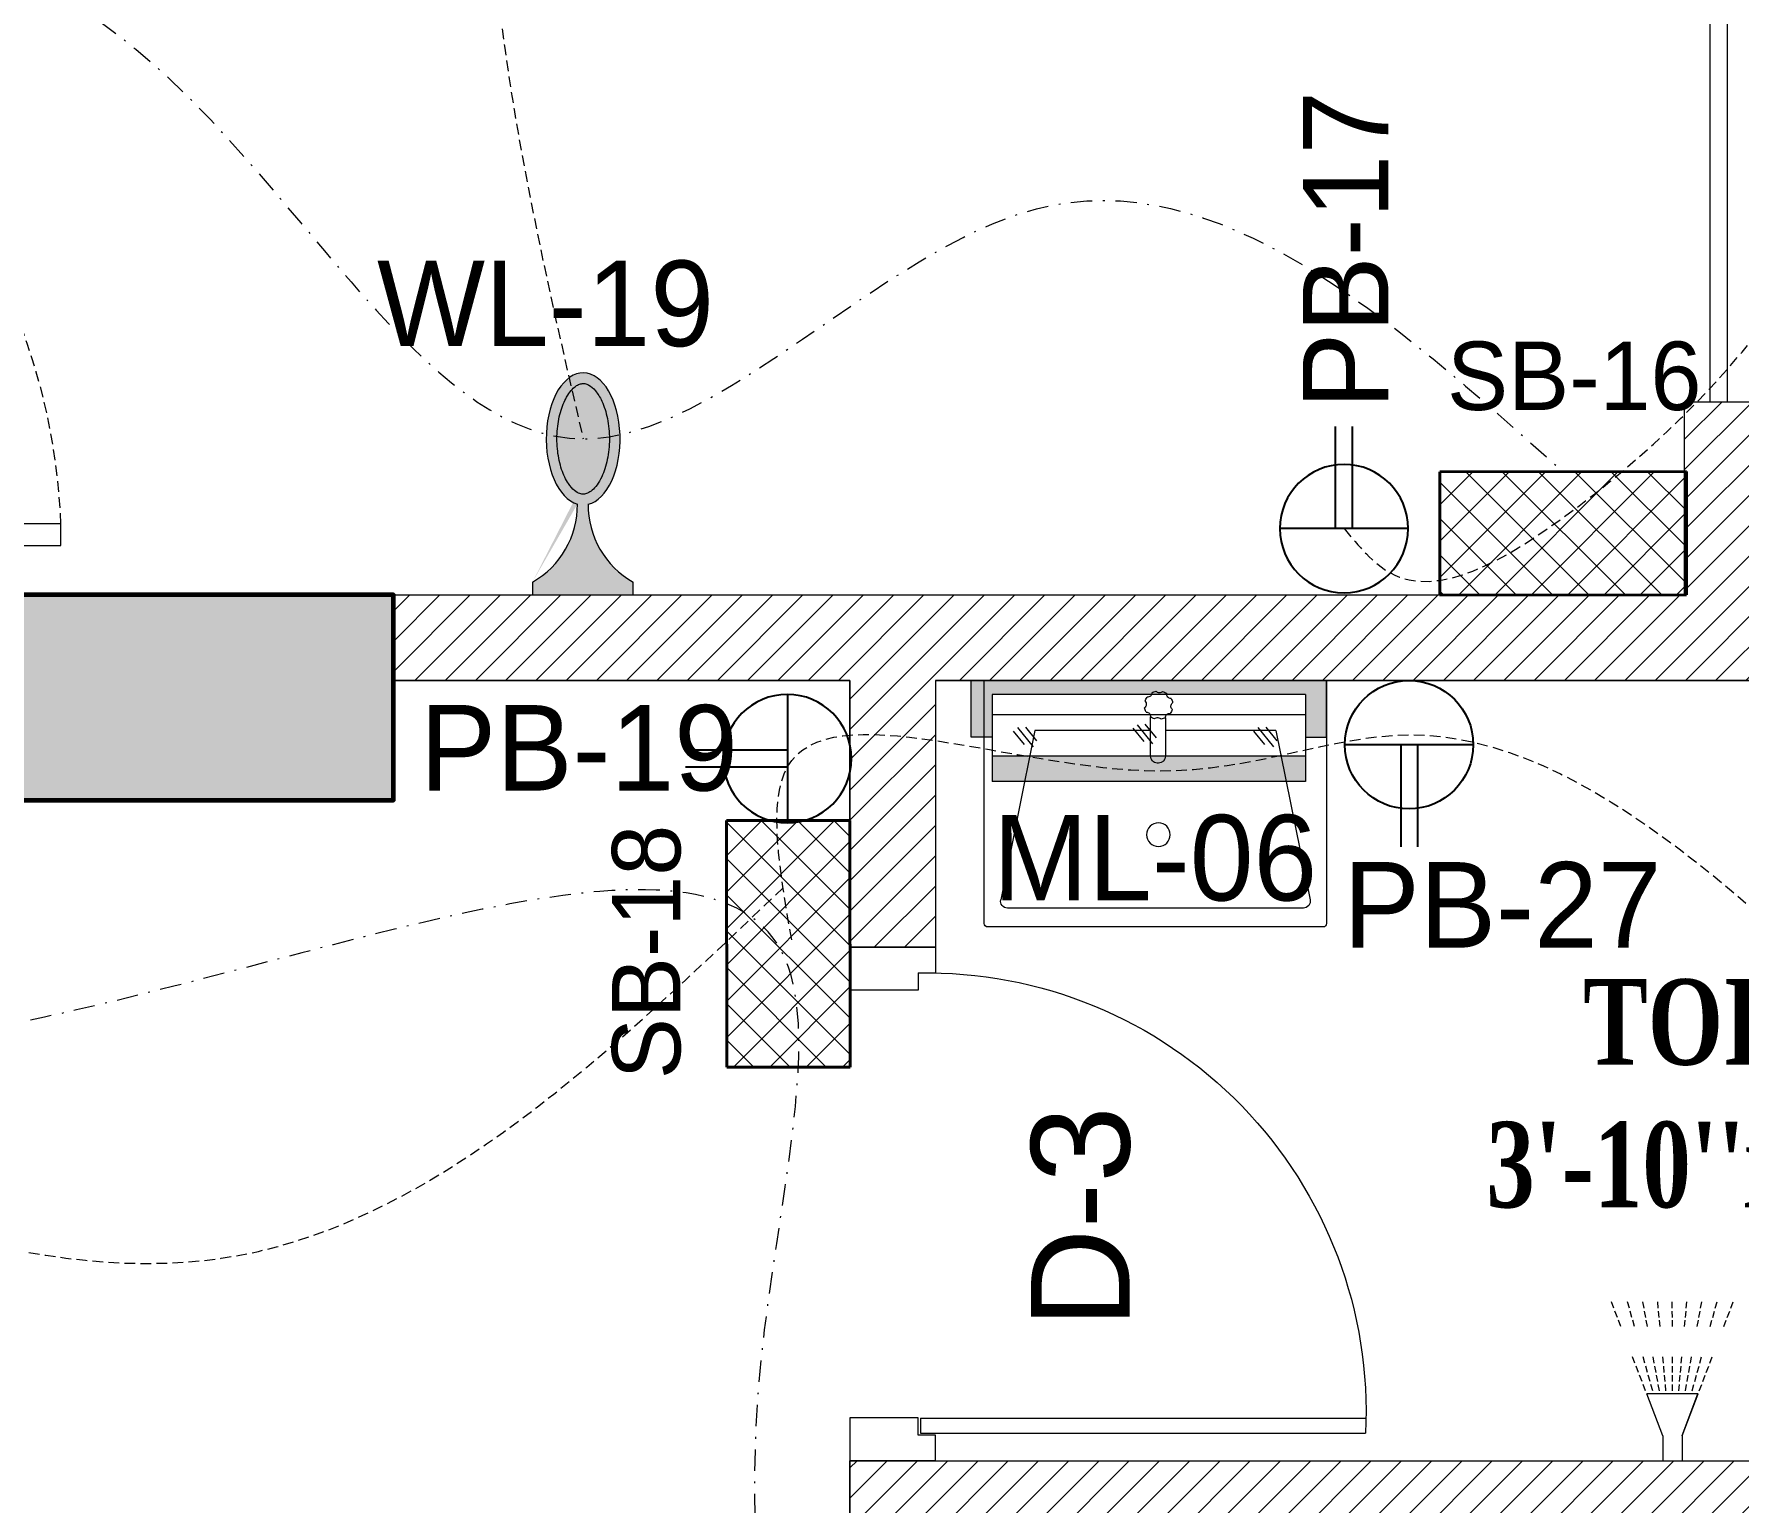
# Model space of a CAD drawing. Header units: inches. Extents: x 109699 to 44449955, y -10987 to 15824140.
# Drawn here: x 196584.7 to 196684.4, y -3935.5 to -3849.7 of the extents above; entities that cross this region are included whole.
import ezdxf

# ---------------------------------------------------------------- set-up
doc = ezdxf.new("R2010")
doc.units = ezdxf.units.IN
doc.header["$LTSCALE"] = 5
doc.header["$MEASUREMENT"] = 0
for name, pattern in [('DASHDOT', [1, 0.5, -0.25, 0, -0.25]), ('DASHED2', [0.375, 0.25, -0.125]), ('HIDDEN', [0.375, 0.25, -0.125])]:
    doc.linetypes.add(name, pattern=pattern)
doc.layers.get('0').update_dxf_attribs({"color": 123})
for name, color, linetype, lineweight in [('@NORMAL', 7, 'Continuous', 5), ('AC In', 244, 'DASHED2', 30), ('cloumn', 253, 'Continuous', 60), ('door', 8, 'Continuous', 9), ('E-Con-Point', 5, 'DASHED2', 13), ('E-ML-Mirror-Light', 6, 'Continuous', 13), ('E-PB-Socket-5A', 203, 'Continuous', 13), ('E-SB-Switch-Board', 106, 'Continuous', 18), ('E-WL-Wall-Light', 232, 'Continuous', 15), ('fixture', 255, 'Continuous', 0), ('glass', 140, 'Continuous', 18), ('ha', 252, 'Continuous', 5), ('SB', 1, 'DASHDOT', 20), ('WALL-1', 8, 'Continuous', 9), ('wll 01', 7, 'Continuous', 9)]:
    doc.layers.add(name, color=color, linetype=linetype, lineweight=lineweight)
doc.layers.add('T', color=8, linetype='Continuous')
doc.styles.get("Standard").update_dxf_attribs({"font": 'times.ttf'})
doc.styles.add('style2', font='ARIALN.TTF', dxfattribs={"width": 0.75, "height": 3})
doc.styles.add('TEXT-3', font='arial.ttf')

# ---------------------------------------------------------------- blocks, each defined once
blk = doc.blocks.new('bgtrfv')
at = {"layer": 'fixture'}
for p, q in [((21441.97229669015, -26164.40491112152), (21441.97229669015, -26138.40491112152)), ((21442.86003956014, -26164.40491112152), (21442.86003956014, -26138.40491112152)), ((21440.36849646348, -26163.54399991067), (21441.86849646348, -26163.54399991067)), ((21441.86849646348, -26163.54399991067), (21441.86849646348, -26164.54399991067)), ((21470.37322828309, -26163.54399991058), (21468.86849646354, -26163.54399991058)), ((21468.86849646354, -26164.54399991055), (21468.86849646354, -26163.54399991058)), ((21441.86849646348, -26164.54399991067), (21442.86849646348, -26164.54399991067)), ((21442.86003956014, -26164.40491112152), (21441.97229669015, -26164.40491112152)), ((21442.86849646348, -26164.54399991067), (21442.86849646348, -26168.54399991067)), ((21467.86849646354, -26164.54399991055), (21467.86849646354, -26168.54399991055)), ((21468.86849646354, -26164.54399991055), (21467.86849646354, -26164.54399991055)), ((21442.86849646348, -26168.54399991067), (21440.36849646348, -26168.54399991058)), ((21467.86849646354, -26168.54399991055), (21470.36849646351, -26168.54399991055))]:
    blk.add_line(p, q, dxfattribs=at)
blk.add_arc((21443.20467689397, -26164.04399991055), 25.66868977762097, 358.8838658305763, 92.75188722137418, dxfattribs=at)
blk = doc.blocks.new('Door-40')
at = {"layer": 'door', "ltscale": 0.5}
for p, q in [((0, 40), (5, 40)), ((0, 40), (0, 37.75)), ((5, 40), (5, 38.24999999999636)), ((3.75, 38.24999999999636), (3.75, 37.75000000000364)), ((3.75, 38.24999999999636), (5, 38.24999999999636)), ((0, 37.75), (3.75, 37.75000000000364)), ((0, 0), (0, 2.25)), ((0, 2.25), (3.75, 2.249999999996362)), ((3.75, 1.750000000003638), (3.75, 2.249999999996362)), ((5.135000000002037, 2.913192669428099), (5.145000000004075, 2.913192669428099)), ((5.135000000002037, 1.885000000002037), (5.135000000002037, 2.913192669428099)), ((3.75, 1.750000000003638), (5, 1.750000000003638)), ((4.010000000002037, 1.760000000002037), (4.010000000002037, 1.75)), ((5.010000000002037, 1.760000000002037), (4.010000000002037, 1.760000000002037)), ((5, 1.750000000003638), (5.010400642058812, 1.750000000007276)), ((5, 0), (5, 1.750000000003638)), ((5.145000000004075, 1.895000000000437), (5.145000000004075, 1.884599357945262)), ((0, 0), (5, 0)), ((0, 0), (5, 0))]:
    blk.add_line(p, q, dxfattribs=at)
blk.add_lwpolyline([(41.625, 3.145000000000437), (5.145000000004075, 3.145000000000437), (5.145000000004075, 1.895000000000437), (41.625, 1.895000000000437)], close=True, dxfattribs=at)
blk.add_circle((5.135000000002037, 1.760000000002037), 0.1249999999999983, dxfattribs=at)
at = {"layer": 'door', "linetype": 'HIDDEN', "ltscale": 0.5}
blk.add_arc((5.156161382139544, 1.755015969829401), 36.49531813451388, 2.182731632980644, 90.24516611661387, dxfattribs=at)
blk = doc.blocks.new('coloumn-01')
at = {"layer": 'ha'}
h = blk.add_hatch(dxfattribs=at)
h.set_pattern_fill('AR-CONC', color=256, scale=0.5)
h.set_pattern_definition([(49.99999999999999, (0, 0), (3.586300913003767, -0.3137606749129755), [0.375, -4.125]), (355, (0, 0), (-0.693756668065, 3.760960668500059), [0.3, -3.3]), (100.45144446, (0.298858405, -0.02614672), (2.89254423363556, 3.447199954843147), [0.3187009599999999, -3.505710559999999]), (46.18420000000001, (0, 1), (5.336206653357862, -0.8275964039653827), [0.5625, -6.1875]), (96.63563549, (0.444683725, 0.931033465), (4.673309728371142, 4.870593003872752), [0.47805171, -5.258568799999999]), (351.1841639899999, (0, 1), (4.673309725273866, 4.870593001349951), [0.45, -4.950000005]), (21, (0.5, 0.75), (2.984535260592308, -2.013094453326694), [0.375, -4.125]), (326.0000000000001, (0.5, 0.75), (1.216576659607909, 3.625750225234265), [0.3, -3.3]), (71.45144474, (0.74871127, 0.58224213), (4.201111883649856, 1.612655764031769), [0.31870095, -3.50571056]), (37.50000000000001, (0, 0), (0.06079927658645334, 1.664469269156557), [0, -3.26, 0, -3.35, 0, -3.3125]), (7.499999999999999, (0, 0), (1.315347687210743, 1.972058559411801), [0, -1.91, 0, -3.185, 0, -1.2625]), (327.5, (-1.115, 0), (2.669112180862045, -0.1127743586718988), [0, -1.25, 0, -3.9, 0, -5.175]), (317.5, (-1.615, 0), (2.915930846711931, 0.5005249116615886), [0, -1.625, 0, -2.59, 0, -3.675])])
h.paths.add_polyline_path([(32128.44739975178, -2546319.049243456), (32092.44739975178, -2546319.049243456), (32092.44739975178, -2546331.049243456), (32128.44739975178, -2546331.049243456)])
h.paths.add_polyline_path([(32128.44739975189, -2546617.132962178), (32098.44739975189, -2546617.132962178), (32098.44739975189, -2546629.132962178), (32128.44739975189, -2546629.132962178)])
h.paths.add_polyline_path([(31978.51966727065, -2546605.132962178), (31966.51966727065, -2546605.132962178), (31966.51966727065, -2546635.132962178), (31978.51966727065, -2546635.132962178)])
h.paths.add_polyline_path([(31821.20333333506, -2546605.132962178), (31809.20333333506, -2546605.132962178), (31809.20333333506, -2546635.132962178), (31821.20333333506, -2546635.132962178)])
h.paths.add_polyline_path([(31689.20328743063, -2546611.133238418), (31677.20328743063, -2546611.133238418), (31677.20328743063, -2546635.133238418), (31689.20328743063, -2546635.133238418)])
h.paths.add_polyline_path([(31417.20347832461, -2546611.132962178), (31405.20347832461, -2546611.132962178), (31405.20347832461, -2546635.132962178), (31417.20347832461, -2546635.132962178)])
h.paths.add_polyline_path([(31435.20347912709, -2546415.348983645), (31405.20347912709, -2546415.348983645), (31405.20347912709, -2546427.348983645), (31435.20347912709, -2546427.348983645)])
h.paths.add_polyline_path([(31633.74647668525, -2546415.348983645), (31603.74647668525, -2546415.348983645), (31603.74647668525, -2546427.348983645), (31633.74647668525, -2546427.348983645)])
h.paths.add_polyline_path([(31821.20245073218, -2546319.049243455), (31809.20245073218, -2546319.049243455), (31809.20245073218, -2546349.049243455), (31821.20245073218, -2546349.049243455)])
h.paths.add_polyline_path([(31996.51966727068, -2546319.049243455), (31966.51966727068, -2546319.049243455), (31966.51966727068, -2546331.049243455), (31996.51966727068, -2546331.049243455)])
h.paths.add_polyline_path([(31581.74648750067, -2546291.049243452), (31541.74648750067, -2546291.049243452), (31541.74648750067, -2546301.049243452), (31581.74648750067, -2546301.049243452)])
h.paths.add_polyline_path([(31485.74647668505, -2546261.049243452), (31475.74647668505, -2546261.049243452), (31475.74647668505, -2546301.049243452), (31485.74647668505, -2546301.049243452)])
h.paths.add_polyline_path([(31581.74648750064, -2546206.049278549), (31521.74648750064, -2546206.049278549), (31521.74648750064, -2546216.049243455), (31581.74648750064, -2546216.049243455)])
h.paths.add_polyline_path([(31435.20347595899, -2546206.049243455), (31405.20347595899, -2546206.049243455), (31405.20347595899, -2546218.049243455), (31435.20347595899, -2546218.049243455)])
h.paths.add_polyline_path([(31435.20347912709, -2546094.049243455), (31405.20347912709, -2546094.049243455), (31405.20347912709, -2546106.049243455), (31435.20347912709, -2546106.049243455)])
h.paths.add_polyline_path([(31583.74647668522, -2546094.049243455), (31547.74647668522, -2546094.049243455), (31547.74647668522, -2546106.049243455), (31583.74647668522, -2546106.049243455)])
h.paths.add_polyline_path([(31775.41359277777, -2546094.049243455), (31763.41359277777, -2546094.049243455), (31763.41359277777, -2546124.049243455), (31775.41359277777, -2546124.049243455)])
h.paths.add_polyline_path([(32059.80123907101, -2546094.049243455), (32047.80123907101, -2546094.049243455), (32047.80123907101, -2546124.049243455), (32059.80123907101, -2546124.049243455)])
h.paths.add_polyline_path([(32058.06771510976, -2545913.633020405), (32028.06771510976, -2545913.633020405), (32028.06771510976, -2545925.633020405), (32058.06771510976, -2545925.633020405)])
h.paths.add_polyline_path([(32048.06771510973, -2545722.712815279), (32036.06771510973, -2545722.712815279), (32036.06771510973, -2545746.712815279), (32048.06771510973, -2545746.712815279)])
h.paths.add_polyline_path([(31799.41359277774, -2545913.633020405), (31763.41359277774, -2545913.633020405), (31763.41359277774, -2545925.633020405), (31799.41359277774, -2545925.633020405)])
h.paths.add_polyline_path([(31591.53986684192, -2545945.049243456), (31561.31223659915, -2545945.049243456), (31561.31223659915, -2545957.049243456), (31591.53986684192, -2545957.049243456)])
h.paths.add_polyline_path([(31435.20347912709, -2545945.049243456), (31405.20347912709, -2545945.049243456), (31405.20347912709, -2545957.049243456), (31435.20347912709, -2545957.049243456)])
h.paths.add_polyline_path([(31429.2035252499, -2545715.383477275), (31405.2035252499, -2545715.383477275), (31405.2035252499, -2545727.383477275), (31429.2035252499, -2545727.383477275)])
h.paths.add_polyline_path([(31605.53986684192, -2545715.383237123), (31581.53986684192, -2545715.383237123), (31581.53986684192, -2545727.383237123), (31605.53986684192, -2545727.383237123)])
h.paths.add_polyline_path([(31775.41359277774, -2545711.610186095), (31763.41359277774, -2545711.610186095), (31763.41359277774, -2545735.610186095), (31775.41359277774, -2545735.610186095)])
at = {"layer": 'cloumn', "elevation": -16.50604298470201}
blk.add_lwpolyline([(31966.51966727068, -2546319.049243455), (31966.51966727068, -2546331.049243455), (31996.51966727068, -2546331.049243455), (31996.51966727068, -2546319.049243455)], close=True, dxfattribs=at)
blk = doc.blocks.new('qplaz')
at = {"layer": 'fixture'}
for p, q in [((143569.7800132462, 341.4142088231699), (143569.7800132462, 321.8142088231655)), ((143584.1800132462, 341.61420882317), (143569.9800132462, 341.61420882317)), ((143584.1800132462, 321.6142088231654), (143584.1800132462, 341.61420882317)), ((143570.8861369331, 340.2625714804694), (143570.8861369331, 322.965846165866)), ((143581.2560437616, 338.6539164940569), (143571.3654443752, 340.6546305699137)), ((143581.2560437616, 338.6539164940569), (143581.2560437616, 332.2000209122216)), ((143579.3593405762, 331.8000209122216), (143579.3593405762, 331.7265742452862)), ((143582.0060121824, 332.2000209122216), (143579.7593405762, 332.2000209122216)), ((143579.7593405762, 331.3265742452861), (143582.0559613498, 331.3265742452861)), ((143581.2560437616, 331.3265742452861), (143581.2560437616, 324.5745011522785)), ((143581.2560437616, 324.5745011522785), (143571.3654443752, 322.5737870764217)), ((143569.9800132462, 321.6142088231654), (143584.1800132462, 321.6142088231654))]:
    blk.add_line(p, q, dxfattribs=at)
blk.add_circle((143575.1723653077, 331.7897488839506), 0.6913263923410093, dxfattribs=at)
for centre, radius, start, end in [((143569.9800132462, 341.4142088231699), 0.2000000000000455, 90, 180), ((143571.2861369331, 340.2625714804694), 0.4000000000000909, 78.56426997742129, 180), ((143579.7593405762, 331.8000209122216), 0.399999999999909, 90, 180), ((143582.7354837368, 331.8035851411277), 0.8302349482081128, 151.4778612968022, 170.068074453921), ((143581.7676264227, 331.7482369799126), 0.2488769175943618, 313.6286890804716, 52.9172466688434), ((143582.0119682067, 332.4488265509969), 0.248876917594301, 268.6286890816223, 7.917246669584689), ((143582.7354837368, 331.8035851411277), 0.8302349482082407, 106.4778612964865, 125.0680744547195), ((143582.6801355756, 332.7714424551863), 0.2488769175942959, 223.6286890812177, 322.9172466696585), ((143582.7354837368, 331.8035851411277), 0.8302349482088563, 61.4778612960077, 80.06807445479153), ((143583.3807251467, 332.5271006712389), 0.248876917594301, 178.6286890807749, 277.9172466688938), ((143582.7354837368, 331.8035851411277), 0.830234948208255, 16.47786129636911, 35.06807445458243), ((143583.7033410509, 331.8589333023399), 0.2488769175943618, 133.6286890804716, 232.9172466688434), ((143579.7593405762, 331.7265742452862), 0.4000000000000909, 180, 270), ((143582.7354837368, 331.8035851411277), 0.8302349482082407, 196.4778612963691, 215.0680744545824), ((143582.0902423269, 331.0800696110165), 0.2488769175944828, 358.6286890807748, 97.9172466688938), ((143582.7354837368, 331.8035851411277), 0.8302349482086144, 241.4778612960077, 260.0680744547915), ((143582.790831898, 330.8357278270691), 0.2488769175942959, 43.62868908121773, 142.9172466696585), ((143582.7354837368, 331.8035851411277), 0.8302349482082931, 286.4778612964865, 305.0680744547195), ((143583.4589992669, 331.1583437312556), 0.2488769175944828, 88.62868908162226, 187.9172466695847), ((143582.7354837368, 331.8035851411277), 0.8302349482084354, 331.4778612968021, 350.0680744541255), ((143571.2861369331, 322.965846165866), 0.4000000000000909, 180, 281.4357300225787), ((143569.9800132462, 321.8142088231655), 0.2000000000000455, 180, 270)]:
    blk.add_arc(centre, radius, start, end, dxfattribs=at)
blk = doc.blocks.new('bhgy')
at = {"layer": 'fixture'}
for p, q in [((143575.2772015615, 368.1126747355272), (143574.8957682036, 368.2586983371991)), ((143575.2772015615, 368.1126747355272), (143574.9022015615, 368.2562354637309)), ((143575.8127015615, 367.9076700157136), (143575.4377015615, 368.0512307438592)), ((143575.8127015615, 367.9076700157136), (143575.4377015615, 368.0512307438592)), ((143576.3482015615, 367.7026652958418), (143575.9732015615, 367.8462260240456)), ((143576.3482015615, 367.7026652958418), (143575.9732015615, 367.8462260240456)), ((143575.2772015615, 367.2064695406123), (143574.9022015615, 367.3118651087395)), ((143575.8127015615, 367.0559646693407), (143575.4377015615, 367.161360237468)), ((143576.3482015615, 366.9054597980401), (143575.9732015615, 367.0108553661673)), ((143578.4902015615, 366.8826464164711), (143578.1152015615, 367.0262071446457)), ((143578.4902015615, 366.8826464164711), (143578.1152015615, 367.0262071446457)), ((143579.0257015615, 366.6776416966284), (143578.6507015615, 366.821202424803)), ((143579.0257015615, 366.6776416966284), (143578.6507015615, 366.821202424803)), ((143575.2772015615, 366.3458920605888), (143574.9022015615, 366.4150440963974)), ((143575.8127015615, 366.2471429534605), (143575.4377015615, 366.3162949892401)), ((143576.3482015615, 366.1483938463032), (143575.9732015615, 366.2175458821118)), ((143578.4902015615, 366.3034403129247), (143578.1152015615, 366.408835881052)), ((143578.4902015615, 365.7533974177902), (143578.1152015615, 365.8225494535989)), ((143579.0257015615, 366.1529354416241), (143578.6507015615, 366.2583310097514)), ((143579.0257015615, 365.654648310662), (143578.6507015615, 365.7238003464706)), ((143579.5612015615, 366.4726369767857), (143579.1862015615, 366.6161977049603)), ((143579.5612015615, 366.4726369767857), (143579.1862015615, 366.6161977049603)), ((143579.5612015615, 366.0024305703816), (143579.1862015615, 366.1078261385089)), ((143580.0967015615, 366.2676322569139), (143579.7217015615, 366.4111929851176)), ((143580.0967015615, 366.2676322569139), (143579.7217015615, 366.4111929851176)), ((143580.0967015615, 365.851925699081), (143579.7217015615, 365.9573212672083)), ((143582.7198980097, 365.2664250417263), (143580.2842015615, 366.2039250417263)), ((143580.2842015615, 366.2039250417263), (143580.2842015615, 363.2039250417263)), ((143582.7119899517, 365.2664250417263), (143580.2842015615, 366.1958518928266)), ((143582.7119899517, 365.2664250417263), (143580.2842015615, 366.1958518928266)), ((143575.2772015615, 365.513992717734), (143574.9022015615, 365.5481090113869)), ((143575.2772015615, 364.6958867461478), (143574.9022015615, 364.6955482104211)), ((143575.8127015615, 365.4652746504696), (143575.4377015615, 365.4993909440934)), ((143575.8127015615, 364.6963701751781), (143575.4377015615, 364.6960316394513)), ((143576.3482015615, 365.416556583147), (143575.9732015615, 365.4506728767708)), ((143576.3482015615, 364.6968536041793), (143575.9732015615, 364.6965150684525)), ((143578.4902015615, 365.2216843139729), (143578.1152015615, 365.2558006075967)), ((143578.4902015615, 364.6987873203004), (143578.1152015615, 364.6984487845737)), ((143579.0257015615, 365.1729662466794), (143578.6507015615, 365.2070825403032)), ((143579.0257015615, 364.6992707493016), (143578.6507015615, 364.6989322135748)), ((143579.5612015615, 365.5558992035337), (143579.1862015615, 365.6250512393424)), ((143579.5612015615, 365.1242481793859), (143579.1862015615, 365.1583644730097)), ((143579.5612015615, 364.6997541783319), (143579.1862015615, 364.6994156426051)), ((143580.0967015615, 365.4571500964055), (143579.7217015615, 365.5263021322141)), ((143580.0967015615, 365.0755301120923), (143579.7217015615, 365.1096464057161)), ((143580.0967015615, 364.7002376073331), (143579.7217015615, 364.6998990716063)), ((143582.7119899517, 365.2664250417263), (143584.1813158786, 365.2664250417263)), ((143575.2772015615, 363.8776450359553), (143574.9022015615, 363.8428459541872)), ((143575.8127015615, 363.9273381247301), (143575.4377015615, 363.892539042962)), ((143576.3482015615, 363.9770312135049), (143575.9732015615, 363.9422321317077)), ((143578.4902015615, 364.1758035685168), (143578.1152015615, 364.1410044867487)), ((143578.4902015615, 363.643824255251), (143578.1152015615, 363.5739718901866)), ((143579.0257015615, 364.2254966572916), (143578.6507015615, 364.1906975755235)), ((143579.0257015615, 363.743573432567), (143578.6507015615, 363.6737210675026)), ((143579.5612015615, 364.2751897460373), (143579.1862015615, 364.2403906642692)), ((143579.5612015615, 363.843322609883), (143579.1862015615, 363.7734702448186)), ((143580.0967015615, 364.3248828348121), (143579.7217015615, 364.290083753044)), ((143580.0967015615, 363.943071787199), (143579.7217015615, 363.8732194221345)), ((143582.7198980097, 364.1414250417263), (143580.2842015615, 363.2039250417263)), ((143582.7198980097, 364.1414250417263), (143584.1813158786, 364.1414250417263)), ((143575.2772015615, 363.0453291913261), (143574.9022015615, 362.9754768262617)), ((143575.8127015615, 363.1450783686421), (143575.4377015615, 363.0752260035777)), ((143576.3482015615, 363.2448275459872), (143575.9732015615, 363.1749751808936)), ((143578.4902015615, 363.0933170135656), (143578.1152015615, 362.9871905193838)), ((143579.0257015615, 363.2448656472668), (143578.6507015615, 363.138739153085)), ((143579.0257015615, 362.7195281658612), (143578.6507015615, 362.5751905985642)), ((143579.5612015615, 363.3964142809971), (143579.1862015615, 363.2902877868153)), ((143579.5612015615, 362.9256422119913), (143579.1862015615, 362.7813046446943)), ((143580.0967015615, 363.5479629147273), (143579.7217015615, 363.4418364205164)), ((143580.0967015615, 363.1317562580632), (143579.7217015615, 362.9874186907662)), ((143575.2772015615, 362.1840252112713), (143574.9022015615, 362.0778987170604)), ((143575.8127015615, 362.3355738449725), (143575.4377015615, 362.2294473507616)), ((143576.3482015615, 362.4871224787028), (143575.9732015615, 362.3809959844918)), ((143576.3482015615, 361.6889579353854), (143575.9732015615, 361.5446203680883)), ((143578.4902015615, 362.5134141197602), (143578.1152015615, 362.3690765524632)), ((143575.2772015615, 361.2767298431543), (143574.9022015615, 361.1323922758572)), ((143575.8127015615, 361.4828438892844), (143575.4377015615, 361.3385063219873))]:
    blk.add_line(p, q, dxfattribs=at)
blk = doc.blocks.new('A$C4DCB0E22')
h = blk.add_hatch()
h.set_pattern_fill('ANSI37', color=256, scale=15, angle=90.05046403147966, style=0)
h.set_pattern_definition([(135.0504640314797, (0, 0), (-1.324656962164393, -1.326992438783809), []), (225.0504640314796, (0, 0), (1.326992438783809, -1.324656962164393), [])])
h.paths.add_polyline_path([(0.0158499618895469, -4.176303718850249e-06), (-3.779117417224143e-06, 17.9999888419976), (8.999992730033242, 18.00791571250107), (9.015846471040199, 0.007922694199763214)])
at = {"lineweight": 40}
for p, q in [((-3.779117417224143e-06, 17.9999888419976), (8.999992730033242, 18.00791571250107)), ((0.0158499618895469, -4.176303718850249e-06), (-3.779117417224143e-06, 17.9999888419976)), ((9.015846471040199, 0.007922694199763214), (8.999992730033242, 18.00791571250107)), ((0.0158499618895469, -4.176303718850249e-06), (9.015846471040199, 0.007922694199763214))]:
    blk.add_line(p, q, dxfattribs=at)
blk = doc.blocks.new('A$C0EEE0DA8')
at = {"lineweight": 25}
for p, q in [((9.859886922386067, 11.01563311866266), (9.859886922386067, 3.514223118661903)), ((9.859886922386067, 7.754928118662065), (15.8195753665932, 7.754928118662065)), ((9.859886922386067, 6.774928118662501), (15.8195753665932, 6.774928118662501))]:
    blk.add_line(p, q, dxfattribs=at)
blk.add_circle((9.85988692238243, 7.264928118662283), 3.750704999999999, dxfattribs=at)
blk = doc.blocks.new('E-W-LIGHT')
at = {"linetype": 'ByBlock', "ltscale": 0.5}
h = blk.add_hatch(color=256, dxfattribs=at)
h.dxf.hatch_style = 1
h.set_gradient(color1=(255, 255, 255), color2=(255, 255, 0), name='CYLINDER')
edge = h.paths.add_edge_path()
edge.add_spline(control_points=[(-96.71110423948552, 1.235367220396483), (-96.8976251288622, 1.235367220396483), (-97.08530367817384, 1.204590695443009), (-97.49532330615068, 1.060408411101338), (-97.71769888777162, 0.9452617532663472), (-98.18859363857634, 0.6007580769133996), (-98.4360601757027, 0.3712016227401077), (-98.9274233233457, -0.2076466389563343), (-99.17095937526851, -0.5565722783421756), (-99.79256403547286, -1.649000525487912), (-100.1403411294208, -2.496475964584042), (-100.6655547252501, -4.389078901701514), (-100.8435119435345, -5.433326140728264), (-100.996858843053, -7.577941591604359), (-100.9723680002039, -8.677864733885961), (-100.7253955626443, -10.7881619923927), (-100.5027117058065, -11.79805679996582), (-99.90205506231798, -13.59089832466863), (-99.52349327352754, -14.37265162368595), (-98.79708591162027, -15.46144462183512), (-98.46289770719719, -15.83531695936959), (-97.82402795464219, -16.37320808014224), (-97.52292902289115, -16.53708124557815), (-97.0332651008719, -16.69867335386745), (-96.83300356165012, -16.72444707740215), (-96.42760539585558, -16.70413243760904), (-96.21918910161975, -16.65733367471884), (-95.75858057275782, -16.45705756399432), (-95.50712660475898, -16.30138572900886), (-94.98330090317799, -15.85001415615693), (-94.71221849052682, -15.55449414506236), (-94.18744122004225, -14.82684639582039), (-93.93399672563008, -14.39521060388152), (-93.32240182252819, -13.09860869282319), (-93.0057716383552, -12.13470487732181), (-92.57508722519842, -10.03980369670334), (-92.46055768618565, -8.90959698224412), (-92.45565766659526, -6.646794607945969), (-92.56528275998282, -5.514732191470296), (-92.98715107886524, -3.412587944823316), (-93.29985699109132, -2.443281268231641), (-93.99092435031811, -0.9549615958549695), (-94.34810290115182, -0.3877643056552464), (-95.07582621573985, 0.4836147841888085), (-95.44374809115733, 0.7854262440646148), (-96.01798165069457, 1.105607693885873), (-96.24029005175481, 1.180327462172805), (-96.53763867025813, 1.228459302029147), (-96.62438560181026, 1.235367220396483), (-96.71110423948552, 1.235367220396483)], knot_values=[0, 0, 0, 0, 0.194197829587449, 0.194197829587449, 0.388395659174898, 0.388395659174898, 0.582593488762347, 0.582593488762347, 0.776791318349796, 0.776791318349796, 1.110216687407361, 1.110216687407361, 1.443642056464925, 1.443642056464925, 1.77706742552249, 1.77706742552249, 2.110492794580054, 2.110492794580054, 2.443918163637619, 2.443918163637619, 2.701496175378678, 2.701496175378678, 2.959074187119738, 2.959074187119738, 3.169612053741, 3.169612053741, 3.380149920362263, 3.380149920362263, 3.590687786983526, 3.590687786983526, 3.801225653604789, 3.801225653604789, 4.011763520226051, 4.011763520226051, 4.360140390670959, 4.360140390670959, 4.708517261115867, 4.708517261115867, 5.056894131560775, 5.056894131560775, 5.405271002005684, 5.405271002005684, 5.69307956715584, 5.69307956715584, 5.980888132305996, 5.980888132305996, 6.192897451070847, 6.192897451070847, 6.283185307179586, 6.283185307179586, 6.283185307179586, 6.283185307179586], degree=3, periodic=0)
at = {"layer": 'E-WL-Wall-Light', "linetype": 'ByBlock', "ltscale": 0.5}
h = blk.add_hatch(color=256, dxfattribs=at)
h.dxf.hatch_style = 1
edge = h.paths.add_edge_path()
edge.add_ellipse((-96.71110423948552, -7.740473765769313), major_axis=(0, 10.71660606041263), ratio=0.559300439547623, start_angle=187.7376784571124, end_angle=531.0374031504149)
edge.add_arc((-112.001170541625, -18.46997501720373), 14.35701343791298, -60.53601194170483, 0.5736542653427819, ccw=False)
edge.add_line((-104.9392941575301, -30.97012448799713), (-104.939294157532, -33.06572841662167))
edge.add_line((-104.939294157532, -33.06572841662167), (-88.60969415754215, -33.06572841666017))
edge.add_line((-88.60969415754215, -33.06572841666017), (-88.60969415754002, -30.97012448799946))
edge.add_arc((-81.54781777344922, -18.46997501720374), 14.35701343791298, 179.559619270027, 240.5360119417236, ccw=False)
edge = h.paths.add_edge_path(flags=16)
edge.add_spline(control_points=[(-96.71110423948552, 1.235367220396483), (-96.8976251288622, 1.235367220396483), (-97.08530367817384, 1.204590695443009), (-97.49532330615068, 1.060408411101338), (-97.71769888777162, 0.9452617532663472), (-98.18859363857634, 0.6007580769133996), (-98.4360601757027, 0.3712016227401077), (-98.9274233233457, -0.2076466389563343), (-99.17095937526851, -0.5565722783421756), (-99.79256403547286, -1.649000525487912), (-100.1403411294208, -2.496475964584042), (-100.6655547252501, -4.389078901701514), (-100.8435119435345, -5.433326140728264), (-100.996858843053, -7.577941591604359), (-100.9723680002039, -8.677864733885961), (-100.7253955626443, -10.7881619923927), (-100.5027117058065, -11.79805679996582), (-99.90205506231798, -13.59089832466863), (-99.52349327352754, -14.37265162368595), (-98.79708591162027, -15.46144462183512), (-98.46289770719719, -15.83531695936959), (-97.82402795464219, -16.37320808014224), (-97.52292902289115, -16.53708124557815), (-97.0332651008719, -16.69867335386745), (-96.83300356165012, -16.72444707740215), (-96.42760539585558, -16.70413243760904), (-96.21918910161975, -16.65733367471884), (-95.75858057275782, -16.45705756399432), (-95.50712660475898, -16.30138572900886), (-94.98330090317799, -15.85001415615693), (-94.71221849052682, -15.55449414506236), (-94.18744122004225, -14.82684639582039), (-93.93399672563008, -14.39521060388152), (-93.32240182252819, -13.09860869282319), (-93.0057716383552, -12.13470487732181), (-92.57508722519842, -10.03980369670334), (-92.46055768618565, -8.90959698224412), (-92.45565766659526, -6.646794607945969), (-92.56528275998282, -5.514732191470296), (-92.98715107886524, -3.412587944823316), (-93.29985699109132, -2.443281268231641), (-93.99092435031811, -0.9549615958549695), (-94.34810290115182, -0.3877643056552464), (-95.07582621573985, 0.4836147841888085), (-95.44374809115733, 0.7854262440646148), (-96.01798165069457, 1.105607693885873), (-96.24029005175481, 1.180327462172805), (-96.53763867025813, 1.228459302029147), (-96.62438560181026, 1.235367220396483), (-96.71110423948552, 1.235367220396483)], knot_values=[0, 0, 0, 0, 0.194197829587449, 0.194197829587449, 0.388395659174898, 0.388395659174898, 0.582593488762347, 0.582593488762347, 0.776791318349796, 0.776791318349796, 1.110216687407361, 1.110216687407361, 1.443642056464925, 1.443642056464925, 1.77706742552249, 1.77706742552249, 2.110492794580054, 2.110492794580054, 2.443918163637619, 2.443918163637619, 2.701496175378678, 2.701496175378678, 2.959074187119738, 2.959074187119738, 3.169612053741, 3.169612053741, 3.380149920362263, 3.380149920362263, 3.590687786983526, 3.590687786983526, 3.801225653604789, 3.801225653604789, 4.011763520226051, 4.011763520226051, 4.360140390670959, 4.360140390670959, 4.708517261115867, 4.708517261115867, 5.056894131560775, 5.056894131560775, 5.405271002005684, 5.405271002005684, 5.69307956715584, 5.69307956715584, 5.980888132305996, 5.980888132305996, 6.192897451070847, 6.192897451070847, 6.283185307179586, 6.283185307179586, 6.283185307179586, 6.283185307179586], degree=3, periodic=0)
for p, q in [((-104.9392941575301, -30.97012448799713), (-104.939294157532, -33.06572841662167)), ((-104.939294157532, -33.06572841662167), (-88.60969415754215, -33.06572841666017)), ((-88.60969415754215, -33.06572841666017), (-88.60969415754002, -30.97012448803655))]:
    blk.add_line(p, q)
at = {"linetype": 'ByBlock', "ltscale": 0.5}
for centre, start, end in [((-112.001170541625, -18.46997501720374), 299.4639880582952, 0.5736542653427851), ((-81.54781777344922, -18.46997501720374), 179.4263457346572, 240.5360119417045)]:
    blk.add_arc(centre, 14.35701343791298, start, end, dxfattribs=at)
blk.add_ellipse((-96.71110423948552, -7.740473765769313), major_axis=(0, 10.71660606041263), ratio=0.559300439547623, start_param=3.276640619127039, end_param=9.268351136215248, dxfattribs=at)
blk.add_open_spline([(-96.71110423948552, 1.235367220396483), (-96.8976251288622, 1.235367220396483), (-97.08530367817384, 1.204590695443009), (-97.49532330615068, 1.060408411101338), (-97.71769888777162, 0.9452617532663472), (-98.18859363857634, 0.6007580769133996), (-98.4360601757027, 0.3712016227401077), (-98.9274233233457, -0.2076466389563343), (-99.17095937526851, -0.5565722783421756), (-99.79256403547286, -1.649000525487912), (-100.1403411294208, -2.496475964584042), (-100.6655547252501, -4.389078901701514), (-100.8435119435345, -5.433326140728264), (-100.996858843053, -7.577941591604359), (-100.9723680002039, -8.677864733885961), (-100.7253955626443, -10.7881619923927), (-100.5027117058065, -11.79805679996582), (-99.90205506231798, -13.59089832466863), (-99.52349327352754, -14.37265162368595), (-98.79708591162027, -15.46144462183512), (-98.46289770719719, -15.83531695936959), (-97.82402795464219, -16.37320808014224), (-97.52292902289115, -16.53708124557815), (-97.0332651008719, -16.69867335386745), (-96.83300356165012, -16.72444707740215), (-96.42760539585558, -16.70413243760904), (-96.21918910161975, -16.65733367471884), (-95.75858057275782, -16.45705756399432), (-95.50712660475898, -16.30138572900886), (-94.98330090317799, -15.85001415615693), (-94.71221849052682, -15.55449414506236), (-94.18744122004225, -14.82684639582039), (-93.93399672563008, -14.39521060388152), (-93.32240182252819, -13.09860869282319), (-93.0057716383552, -12.13470487732181), (-92.57508722519842, -10.03980369670334), (-92.46055768618565, -8.90959698224412), (-92.45565766659526, -6.646794607945969), (-92.56528275998282, -5.514732191470296), (-92.98715107886524, -3.412587944823316), (-93.29985699109132, -2.443281268231641), (-93.99092435031811, -0.9549615958549695), (-94.34810290115182, -0.3877643056552464), (-95.07582621573985, 0.4836147841888085), (-95.44374809115733, 0.7854262440646148), (-96.01798165069457, 1.105607693885873), (-96.24029005175481, 1.180327462172805), (-96.53763867025813, 1.228459302029147), (-96.62438560181026, 1.235367220396483), (-96.71110423948552, 1.235367220396483)], degree=3, knots=[0, 0, 0, 0, 0.194197829587449, 0.194197829587449, 0.388395659174898, 0.388395659174898, 0.582593488762347, 0.582593488762347, 0.776791318349796, 0.776791318349796, 1.110216687407361, 1.110216687407361, 1.443642056464925, 1.443642056464925, 1.77706742552249, 1.77706742552249, 2.110492794580054, 2.110492794580054, 2.443918163637619, 2.443918163637619, 2.701496175378678, 2.701496175378678, 2.959074187119738, 2.959074187119738, 3.169612053741, 3.169612053741, 3.380149920362263, 3.380149920362263, 3.590687786983526, 3.590687786983526, 3.801225653604789, 3.801225653604789, 4.011763520226051, 4.011763520226051, 4.360140390670959, 4.360140390670959, 4.708517261115867, 4.708517261115867, 5.056894131560775, 5.056894131560775, 5.405271002005684, 5.405271002005684, 5.69307956715584, 5.69307956715584, 5.980888132305996, 5.980888132305996, 6.192897451070847, 6.192897451070847, 6.283185307179586, 6.283185307179586, 6.283185307179586, 6.283185307179586], dxfattribs=at)
blk = doc.blocks.new('E-MIRROR')
at = {"linetype": 'ByBlock', "ltscale": 0.5}
h = blk.add_hatch(color=256, dxfattribs=at)
h.dxf.hatch_style = 1
h.paths.add_polyline_path([(-3.803825716282212, 2.446194755687683), (-4.624919714406442, 2.446194755687683), (-4.62491971440644, 1.06206045303217), (-16.82861533086331, 1.06206045303217), (-16.82861533086331, 2.446194755687683), (-17.64970932898754, 2.446194755687683), (-17.64970932898754, 0.6069118485903171), (-3.803825716282212, 0.6069118485903171)])
h.paths.add_polyline_path([(-4.624919714406442, 3.884460453032168), (-16.82861533086331, 3.884460453032168), (-16.82861533086331, 3.048292623822446), (-4.624919714406442, 3.048292623822446)])
for p, q in [((-4.624919714406442, 3.88446045303217, 10051), (-16.82861533086331, 3.88446045303217, 10051)), ((-16.82861533086331, 1.062060453032171, 10051), (-16.82861533086331, 3.88446045303217, 10051)), ((-4.624919714406442, 1.062060453032171, 10051), (-4.624919714406442, 3.88446045303217, 10051)), ((-16.82861533086331, 3.048292623822448, 10051), (-4.624919714406442, 3.048292623822448, 10051)), ((-16.82861533086331, 2.446194755687686, 10051), (-17.64970932898754, 2.446194755687686, 10051)), ((-17.64970932898754, 2.446194755687686, 10051), (-17.64970932898754, 0.6069118485903177, 10051)), ((-16.00565070650659, 2.247419289612556, 2959.014400000002), (-15.57607335201684, 2.686018207375187, 2959.014400000002)), ((-15.84009277979034, 2.134810924049816, -4132.9712), (-15.23268653038967, 2.757759762277937, -4132.9712)), ((-15.52937958076724, 2.121438535564381, 2959.014400000002), (-15.09980222627749, 2.560037453327011, 2959.014400000002)), ((-11.35052072305241, 2.152482457534203, 2959.014400000002), (-10.92094336856267, 2.591081375296835, 2959.014400000002)), ((-11.18496279633616, 2.039874091971463, -4132.9712), (-10.5775565469355, 2.662822930199585, -4132.9712)), ((-10.87424959731306, 2.026501703486027, 2959.014400000002), (-10.44467224282331, 2.465100621248658, 2959.014400000002)), ((-6.647889140735954, 2.247419289613197, 2959.014400000002), (-6.218311786246209, 2.686018207375829, 2959.014400000002)), ((-6.4823312140197, 2.134810924050456, -4132.9712), (-5.874924964619035, 2.75775976227858, -4132.9712)), ((-6.171618014996598, 2.121438535565022, 2959.014400000002), (-5.742040660506856, 2.560037453327653, 2959.014400000002)), ((-4.624919714406442, 2.446194755687686, 10051), (-3.803825716282212, 2.446194755687686, 10051)), ((-3.803825716282212, 2.446194755687686, 10051), (-3.803825716282212, 0.6069118485903177, 10051)), ((-16.82861533086331, 1.706557592298256, 10051), (-4.624919714406442, 1.706557592298256, 10051)), ((-17.64970932898754, 0.6069118485903177, 10051), (-3.803825716282212, 0.6069118485903177, 10051)), ((-4.624919714406442, 1.062060453032171, 10051), (-16.82861533086331, 1.062060453032171, 10051))]:
    blk.add_line(p, q)

msp = doc.modelspace()

# ---------------------------------------------------------------- hatches: boundary and pattern name
at = {"layer": '@NORMAL'}
h = msp.add_hatch(dxfattribs=at)
h.set_pattern_fill('ANSI31', scale=10, angle=-7.63333123551244e-14, style=0)
h.set_pattern_definition([(44.99999999999989, (142732.3835256985, 2531118.532197352), (-0.8838834764831833, 0.8838834764831855), [])])
h.paths.add_polyline_path([(196605.7367930825, -3882.423741294564), (196605.7367930825, -3887.423741294564), (196632.4071582936, -3887.423741294564), (196632.4071582936, -3903.002786424504), (196637.4071582936, -3903.002786424504), (196637.4071582936, -3887.423741294564), (196701.6645255636, -3887.423741294564), (196701.6645255636, -3882.423741294564), (196686.1912594375, -3882.423741294564), (196686.1912594375, -3871.131852819612), (196681.1912594375, -3871.131852819612), (196681.1912594375, -3882.423741294564)])
h = msp.add_hatch(dxfattribs=at)
h.set_pattern_fill('ANSI31', scale=10, angle=-7.63333123551244e-14, style=0)
h.set_pattern_definition([(44.99999999999984, (178939.0702236593, 2542407.827854916), (-0.8838834764831834, 0.8838834764831853), [])])
h.paths.add_polyline_path([(196757.7367930825, -4028.007518244003), (196624.7367803314, -4028.007518244003), (196624.7367803314, -4033.007518243538), (196757.7367930825, -4033.007518243538)])
h.paths.add_polyline_path([(196637.4071582936, -3976.007518243538), (196632.4071582936, -3976.007518244003), (196632.4071582936, -4028.007518244003), (196637.4071582936, -4028.007518244003)])
h.paths.add_polyline_path([(196757.7367930826, -4033.007518243538), (196752.7367930825, -4033.007518243072), (196752.7367930825, -4094.987280255211), (196757.7367930826, -4094.987280255211)])
h.paths.add_polyline_path([(196744.4071582936, -4007.007518243538), (196739.4071582936, -4007.007518244003), (196739.4071582936, -4028.007518244003), (196744.4071582936, -4028.007518244003)])
h.paths.add_polyline_path([(196744.4071582936, -3933.007518244469), (196737.6645255637, -3933.007518243538), (196737.6645255637, -3927.168752219759), (196737.6645255637, -3927.192190994623), (196737.6645255637, -3922.239068544381), (196732.6645255636, -3922.215629769516), (196732.6645255636, -3933.007518244003), (196637.4071582936, -3933.007518244003), (196637.4071582936, -3938.007518244003), (196739.4071582936, -3938.007518244003), (196739.4071582936, -3959.007518244003), (196744.4071582935, -3959.007518244003)])
h.paths.add_polyline_path([(196637.4071582936, -3933.007518244003), (196632.4071582936, -3933.007518244003), (196632.4071582938, -3941.007518244003), (196637.4071582938, -3941.007518244003), (196637.4071582936, -3938.007518244003)])
h.paths.add_polyline_path([(196737.6645255649, -3894.423741294564), (196737.6645255648, -3894.423741294797), (196737.6645255649, -3894.423741294564), (196732.6645255636, -3894.423741294564), (196732.6645255636, -3898.215629769516), (196737.6645255636, -3898.215629769284)])

# ---------------------------------------------------------------- linework, layer by layer
for p, q in [((196681.1912594375, -3882.423741294564, 0.7617963558181735), (196681.2994726932, -3882.423741294564, 1.110405491712301)), ((196605.7367930825, -3887.423741294564, 0.461796355818155), (196632.4071582936, -3887.423741294564, 0.461796355818155)), ((196632.4071582936, -3887.423741294564, 0.2632158499592414), (196632.4071582936, -3903.007518244003, 0.263215849959245)), ((196637.4063551312, -3887.423741294564, 0.461796355818155), (196701.6645255636, -3887.423741294098, 0.461796355818155)), ((196637.4071582936, -3887.423741294564, 0.2632158499592414), (196637.4071582936, -3903.007518244003, 0.263215849959245)), ((196632.4071582936, -3903.007518244003, 0.1632158499592506), (196637.4071582936, -3903.007518244003, 0.1632158499592506)), ((196632.4071582936, -3903.007518244003, 0.3632158499592464), (196637.4071582936, -3903.007518244003, 0.3632158499592464)), ((196632.4071582936, -3933.007518244003, 0.1632158499592506), (196732.6645255636, -3933.007518244003, 0.1632158499592506)), ((196632.4071582936, -3933.007518244003, 0.2632158499592521), (196632.4071582936, -3938.007518244003, 0.2632158499592521)), ((196637.4071582936, -3933.007518244003, 0.3632158499592464), (196632.4071582936, -3933.007518244003, 0.3632158499592464))]:
    msp.add_line(p, q, dxfattribs=at)
at = {"layer": '@NORMAL', "color": 7, "elevation": 1.110405491695495}
msp.add_lwpolyline([(196681.2994726932, -3882.423741294564), (196681.1912594375, -3882.423741294564), (196681.1912594375, -3871.131852819612), (196686.1912594375, -3871.131852819612), (196686.1912594375, -3882.423741294564)], dxfattribs=at)
at = {"layer": 'AC In', "ltscale": 4}
msp.add_spline([(196307.8297171502, -3767.217604157297, 1.34720101745143), (196470.8971407607, -3800.853481064452), (196568.8501602315, -4023.805578286749), (196723.72265625, -4081.58984375, 0.2632158499592581), (196738.9502727254, -4085.077353768883, 0.2636725316083707), (196747.53515625, -4085.418729287976, -0.02144757909902495), (196752.3494874279, -4077.035875046248, 0.2632158499592663)], degree=3, dxfattribs=at)
at = {"layer": 'E-Con-Point', "ltscale": 0.5}
for points in [[(196556.8884098899, -3834.214793386677, 0.5581817325667089), (196553.4309529367, -3823.053529050547, 0.9946472506889508), (196558.7998079278, -3802.65441490245, 1.257551479397208), (196622.8801114499, -3769.037178832736, 1.443341795824587), (196613.6066019247, -3813.334444626704, 0.9661369443860224), (196616.8240928779, -3873.304017781092, 0.3764601345587908)], [(196661.2878079165, -3878.546542216507, 0.9946472506889508), (196663.996153619, -3881.141277569637, 0.9946472506889508), (196674.0793724316, -3877.912568451891, 1.110405491695495), (196702.0141556327, -3821.384840211834, 0.0003100130140815532)], [(196629.0111855573, -3902.569623943033), (196628.7557228202, -3892.477483030561, 0.9946472506889508), (196650.4151295932, -3892.703097031212, 0.08419624444968576), (196665.0522867042, -3890.595245698369), (196723.3549033232, -3926.538524894249, 0.6617963558181552), (196735.6250466314, -3910.142915455363, 0.5617963558181529)], [(196558.8001388545, -3911.964074738353, 0.5617963558223238), (196596.76953125, -3921, 0.5617963558223238), (196628.5067547403, -3899.539320373214, 0.3170948277971065)], [(196525.3277851613, -4022.533053329592, 0.1632158499592506), (196432.5395874782, -3962.491924058384, 0.3658581171224108), (196434.7327369952, -3936.840384555013), (196479.8540058125, -3943.926020918756), (196527.0395049744, -3961.091432553163, 0.7374514697918428), (196559.76953125, -3957.5, 0.5617963558223238), (196594.26953125, -3967.5, 0.5617963558223238), (196623.2874347805, -3986.264958966278, 0.2632158499592681)]]:
    msp.add_spline(points, degree=3, dxfattribs=at)
at = {"layer": 'glass'}
for p, q in [((196682.6912594375, -3871.131852819612, 1.110405491695495), (196682.6912594375, -3775.131852819612, 1.110405491695495)), ((196683.6912594375, -3871.131852819612, 1.110405491695495), (196683.6912594375, -3775.131852819612, 1.110405491695495)), ((196683.6912594375, -3871.131852819612, 1.110405491695495), (196683.6912594375, -3775.131852819612, 1.110405491695495))]:
    msp.add_line(p, q, dxfattribs=at)
at = {"layer": 'SB', "ltscale": 0.5}
for points in [[(196640.7254424056, -3983.209599387028, 0.1632158499592506), (196627.2402439248, -3927.034268555788), (196628.6359539453, -3903.701231471827, 0.1632158499592506), (196581.6241052147, -3907.841139857486), (196440.9475647301, -3809.238356223705, -0.04026317985090747), (196308.4503823738, -3766.596938933787, 1.357551479428487)], [(196748.9860880825, -4166.867919371018, -0.02144757909902495), (196657.1113423192, -4070.37084475112), (196494.419021477, -3990.469826841244, -0.2286854745941795), (196458.9000402839, -3808.614921242366), (196307.2806941518, -3767.197737286692, 1.351851322454579)], [(196631.1523197009, -4185.08309300102), (196629.4887915439, -4143.988357867405), (196617.3799730923, -4108.43851264269), (196631.9452048061, -4040.216177589971, 0.291434139944613), (196566.3188842582, -3991.310222487253), (196496.9176449129, -3839.400688226473, -0.06870740550734084), (196315.0410609562, -3767.080902115922, 1.357551479428487)], [(196621.2431236632, -4183.47382998071, 0.1914343817397253), (196626.703125, -4092.49609375), (196571.5234375, -4009.84765625), (196521.71484375, -3870.19921875), (196487.4609375, -3807.83984375), (196315.0410609562, -3767.080902115922, 1.357551479428392)], [(196556.8915550143, -3837.785699332982, 0.5581817325654399), (196592.6417970627, -3852.262353662194), (196616.8240928779, -3873.304017781092, 0.3764601345587908), (196643.3083646064, -3859.865964160286, 0.3759845296480276), (196674.0910482184, -3875.228003483483, 1.110405491695495)]]:
    msp.add_spline(points, degree=3, dxfattribs=at)
at = {"layer": 'WALL-1'}
msp.add_line((196605.7367930825, -3882.423741294098, 0.3617963558181231), (196681.1912594375, -3882.423741294564, 0.461796355818155), dxfattribs=at)
for points, elevation in [([(196593.7367930825, -3882.423741294564), (196681.1912594375, -3882.423741294564), (196681.1912594375, -3871.131852819612), (196686.1912594375, -3871.131852819612), (196686.1912594375, -3882.423741294564), (196701.6645255636, -3882.423741294564)], 0.4617963558181231), ([(196701.6645255636, -3887.423741294564), (196637.4071582936, -3887.423741294564), (196637.4071582936, -3903.002786424504), (196632.4071582936, -3903.002786424504), (196632.4071582936, -3887.423741294564), (196605.7367930825, -3887.423741294564)], -0.1214475790990264), ([(196744.4071582935, -3959.007518244003), (196739.4071582936, -3959.007518244003), (196739.4071582936, -3938.007518244003), (196637.4071582936, -3938.007518244003), (196637.4071582938, -3941.007518244003), (196632.4071582938, -3941.007518244003), (196632.4071582936, -3933.007518244003), (196732.6645255636, -3933.007518244003), (196732.6645255636, -3922.215629769516)], 0.5617963558181529)]:
    msp.add_lwpolyline(points, dxfattribs=dict(at, elevation=elevation))

# ---------------------------------------------------------------- block references
at = {"layer": '@NORMAL'}
msp.add_blockref('coloumn-01', (164609.2171258143, 2542436.625502162, 16.96783934052013), dxfattribs=at)
at = {"layer": '@NORMAL', "xscale": -1, "rotation": 270}
for name, p in [('qplaz', (196318.6498991259, -147471.6037545405, 0.08419624444966445)), ('bgtrfv', (222800.9511582042, -25373.37601470717, 0.1632158499592506))]:
    msp.add_blockref(name, p, dxfattribs=at)
at = {"layer": '@NORMAL', "rotation": 270}
msp.add_blockref('bhgy', (196315.7771108024, 139651.1737976343, 0.6617963558181543), dxfattribs=at)
at = {"layer": 'door'}
msp.add_blockref('Door-40', (196544.6797604603, -3881.423217861475, 0.558181732566716), dxfattribs=at)
at = {"layer": 'E-ML-Mirror-Light', "xscale": -1.50043415340042, "yscale": 1.800520984101695, "zscale": 1.50043415340042, "rotation": 180}
msp.add_blockref('E-MIRROR', (196665.9714979674, -3886.330983775403, -15080.77947958317), dxfattribs=at)
at = {"layer": 'E-PB-Socket-5A', "xscale": -1, "rotation": 270}
msp.add_blockref('A$C0EEE0DA8', (196654.0228797978, -3888.406429138893, 0.9946472506889508), dxfattribs=at)
at = {"layer": 'E-PB-Socket-5A', "rotation": 270}
msp.add_blockref('A$C0EEE0DA8', (196657.822776811, -3881.314559372182, -0.02144757909902636), dxfattribs=at)
at = {"layer": 'E-PB-Socket-5A', "xscale": -1}
msp.add_blockref('A$C0EEE0DA8', (196638.6156097426, -3899.252411149224, 0.9946472506889508), dxfattribs=at)
at = {"layer": 'E-SB-Switch-Board', "xscale": 0.8002315484918654, "yscale": 0.8002315484918654, "zscale": 0.8002315484918654, "rotation": 270}
msp.add_blockref('A$C4DCB0E22', (196666.8889704175, -3875.221663175794, 1.110405491695495), dxfattribs=at)
at = {"layer": 'E-SB-Switch-Board', "xscale": 0.8002315484918654, "yscale": 0.8002315484918654, "zscale": 0.8002315484918654}
msp.add_blockref('A$C4DCB0E22', (196625.2050801748, -3910.011771954664, 0.1632158499592506), dxfattribs=at)
at = {"layer": 'E-WL-Wall-Light', "xscale": 0.3601041968213394, "yscale": 0.3601041968213394, "zscale": 0.3601041968213394}
msp.add_blockref('E-W-LIGHT', (196651.6501705702, -3870.51663372038, 0.3764601345587908), dxfattribs=at)

# ---------------------------------------------------------------- texts
at = {"layer": 'E-ML-Mirror-Light', "insert": (196640.763318442, -3895.275544049122, 0.3273434891551759), "char_height": 5, "width": 24.08470202641911, "attachment_point": 1}
msp.add_mtext('{\\fCentury Gothic|b0|i0|c0|p34;ML-06}', dxfattribs=at)
at = {"layer": 'E-PB-Socket-5A', "insert": (196663.8821830972, -3871.561546448109, 0.9946472506889508), "char_height": 5, "width": 24.08470202641911, "attachment_point": 7, "rotation": 89.99999999999993}
msp.add_mtext('{\\fCentury Gothic|b0|i0|c0|p34;PB-17}', dxfattribs=at)
at = {"layer": 'E-PB-Socket-5A', "char_height": 5, "width": 24.08470202641911, "attachment_point": 7}
for s, insert in [('{\\fCentury Gothic|b0|i0|c0|p34;PB-19}', (196607.2785375396, -3893.92678552134, 0.9946472506889508)), ('{\\fCentury Gothic|b0|i0|c0|p34;PB-27}', (196661.2495671056, -3903.03084300221, -10631.82518311462))]:
    msp.add_mtext(s, dxfattribs=dict(at, insert=insert))
at = {"layer": 'E-SB-Switch-Board', "insert": (196667.3065070004, -3867.620386464961, 0.6710837936686609), "char_height": 4, "width": 24.08470202641911, "attachment_point": 1}
msp.add_mtext('{\\fCentury Gothic|b0|i0|c0|p34;SB-16}', dxfattribs=at)
at = {"layer": 'E-SB-Switch-Board', "insert": (196618.506880239, -3910.719280694861, -0.2761058480675835), "char_height": 4, "width": 24.08470202641911, "attachment_point": 1, "rotation": 89.99999999999997}
msp.add_mtext('{\\fCentury Gothic|b0|i0|c0|p34;SB-18}', dxfattribs=at)
at = {"layer": 'E-WL-Wall-Light', "insert": (196624.4695601895, -3867.95954174479, 0.3764601345587908), "char_height": 5, "width": 24.08470202641911, "attachment_point": 9}
msp.add_mtext('{\\fCentury Gothic|b0|i0|c0|p34;WL-19}', dxfattribs=at)
at = {"layer": 'T', "insert": (196686.1199875687, -3918.2791341916, -0.1214475790990548), "char_height": 5, "width": 44.92537410357909, "attachment_point": 8, "style": 'style2'}
msp.add_mtext("{\\fRomantic|b1|i0|c2|p2;TOILET\\P3'-10''x7'-11''}", dxfattribs=at)
at = {"layer": 'wll 01', "lineweight": 30, "insert": (196648.8365570489, -3912.292939145145, 187.2100858499593), "char_height": 4.8, "width": 80.40303804183776, "attachment_point": 9, "rotation": 89.99999999985891, "style": 'TEXT-3'}
msp.add_mtext('{\\H1.2x;D-3}', dxfattribs=at)

doc.saveas('drawing.dxf')
